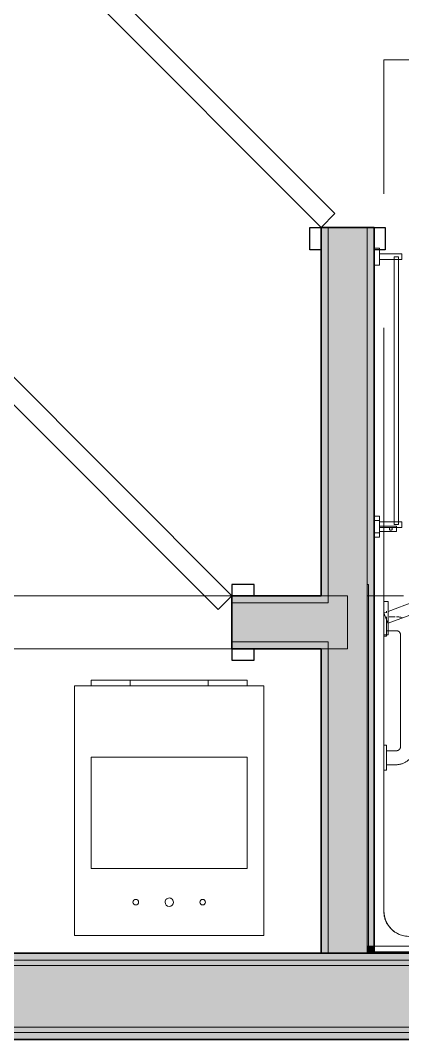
# Model space of a CAD drawing. Header units: inches. Extents: x 6 to 8416, y -388 to 6104.
# Drawn here: x 7094.8 to 7129.1, y 330.9 to 422.2 of the extents above; entities that cross this region are included whole.
import ezdxf

# ---------------------------------------------------------------- set-up
doc = ezdxf.new("R2010")
doc.units = ezdxf.units.IN
doc.header["$MEASUREMENT"] = 0
doc.linetypes.add('Dash 1_16_', pattern=[48, 24, -24])
doc.linetypes.add('Hidden 1_16_', pattern=[36, 24, -12])
for name, color, linetype, lineweight in [('A-DOOR', 31, 'Continuous', 18), ('A-DOOR-FRAM', 31, 'Continuous', 25), ('A-GENM', 13, 'Continuous', 18), ('A-ROOM', 32, 'Continuous', 13), ('A-WALL', 113, 'Continuous', 25), ('A-WALL-PATT', 111, 'Continuous', 35), ('I-WALL', 2, 'Continuous', 25), ('M-EQPM', 50, 'Continuous', 18), ('Q-SPCQ', 91, 'Continuous', 18)]:
    doc.layers.add(name, color=color, linetype=linetype, lineweight=lineweight)

# ---------------------------------------------------------------- blocks, each defined once
blk = doc.blocks.new('Unit-Single-Flush-ICC ADA-AM - 36_ x 84_-NR _U-BA _ BATH_-V125-LEVEL 3 - PLAN Copy 1 Copy 1')
at = {"layer": 'A-DOOR'}
for p, q in [((16.763, -1.138), (-8.693, -26.593)), ((16.763, -1.138), (18, -2.375)), ((18, -2.375), (-7.456, -27.831)), ((-8.693, -26.593), (-7.456, -27.831))]:
    blk.add_line(p, q, dxfattribs=at)
at = {"layer": 'A-DOOR', "lineweight": 9}
blk.add_arc((18, -2.375), 36, 180, 225, dxfattribs=at)
at = {"layer": 'A-DOOR-FRAM'}
for p, q in [((-20, 2.375), (-20, 3.375)), ((-20, 3.375), (-18, 3.375)), ((-18, 3.375), (-18, 2.375)), ((18, 2.375), (18, 3.375)), ((18, 3.375), (20, 3.375)), ((20, 3.375), (20, 2.375)), ((-18, 2.375), (-20, 2.375)), ((20, 2.375), (18, 2.375)), ((-20, -2.375), (-18, -2.375)), ((-20, -3.375), (-20, -2.375)), ((-18, -2.375), (-18, -3.375)), ((18, -2.375), (20, -2.375)), ((18, -3.375), (18, -2.375)), ((20, -2.375), (20, -3.375)), ((-18, -3.375), (-20, -3.375)), ((20, -3.375), (18, -3.375))]:
    blk.add_line(p, q, dxfattribs=at)
at = {"layer": 'A-DOOR-FRAM', "lineweight": 18}
for p, q in [((-20, 3.375), (-18, 3.375)), ((-20, 3.375), (-20, 2.375)), ((-18, 3.375), (-18, 2.375)), ((18, 3.375), (20, 3.375)), ((18, 3.375), (18, 2.375)), ((20, 3.375), (20, 2.375)), ((-18, 2.375), (-20, 2.375)), ((20, 2.375), (18, 2.375)), ((-20, -3.375), (-20, -2.375)), ((-20, -2.375), (-18, -2.375)), ((-18, -3.375), (-18, -2.375)), ((18, -3.375), (18, -2.375)), ((18, -2.375), (20, -2.375)), ((20, -3.375), (20, -2.375)), ((-18, -3.375), (-20, -3.375)), ((20, -3.375), (18, -3.375))]:
    blk.add_line(p, q, dxfattribs=at)
blk = doc.blocks.new('GM BA Shower-Unit-Tub-Prefab-ICC ADA-AM - ICC Type B_ Option A Forward_ 60_W x 32_D-2223642-LEVEL 3 - PLAN Copy 1 Copy 1')
at = {"layer": 'A-GENM'}
blk.add_line((59.375, -32), (60, -32), dxfattribs=at)
blk = doc.blocks.new('SE BA Towel Bar-AM - 2_-0_ W x 2 1_2_ D_ 48_ AFF-V503-LEVEL 3 - PLAN Copy 1 Copy 1')
at = {"layer": 'Q-SPCQ'}
for p, q in [((-12.75, 0), (-12.53, 0)), ((-12.75, 0), (-12, 0)), ((-12.53, 0), (-12, 0)), ((-12, 0), (-11.47, 0)), ((-12, 0), (-11.25, 0)), ((-11.47, 0), (-11.25, 0)), ((11.25, 0), (11.47, 0)), ((11.25, 0), (12, 0)), ((11.47, 0), (12, 0)), ((12, 0), (12.53, 0)), ((12, 0), (12.75, 0)), ((-12.75, 0), (-12.75, -0.5)), ((-12.398, -0.5), (-12.177, -0.5)), ((-12.25, -0.5), (-12.25, -2)), ((-12.25, -0.5), (-12.217, -0.5)), ((-12.25, -0.5), (-12.217, -0.5)), ((-12, -0.5), (-11.783, -0.5)), ((-12, -0.5), (-11.75, -0.5)), ((-12, -0.5), (-11.764, -0.5)), ((-12, -0.5), (-11.25, -0.5)), ((-11.75, -2.5), (-11.75, -0.5)), ((-11.25, -0.5), (-11.25, 0)), ((11.25, 0), (11.25, -0.5)), ((11.25, -0.5), (12, -0.5)), ((11.75, -0.5), (11.75, -2.5)), ((11.75, -0.5), (12, -0.5)), ((11.764, -0.5), (12, -0.5)), ((11.783, -0.5), (12, -0.5)), ((12, -0.5), (12.217, -0.5)), ((12, -0.5), (12.25, -0.5)), ((12, -0.5), (12.236, -0.5)), ((12, -0.5), (12.75, -0.5)), ((12.236, -0.5), (12.53, -0.5)), ((12.25, -2.5), (12.25, -0.5)), ((12.75, -0.5), (12.75, 0)), ((-12, -1.813), (-12, -2.188)), ((-12, -1.813), (-12, -1.819)), ((12, -1.813), (-12, -1.813)), ((-12, -1.819), (-12, -1.838)), ((12, -1.819), (12, -1.813)), ((12, -2.188), (12, -1.813)), ((12, -1.838), (12, -1.819)), ((-12.25, -2), (-12.25, -2.5)), ((-12, -2.5), (-12.25, -2.5)), ((-12, -2.5), (-12.217, -2.5)), ((-12, -1.838), (-12, -1.867)), ((-12, -1.867), (-12, -1.906)), ((-12, -1.906), (-12, -1.951)), ((-12, -1.951), (-12, -2)), ((-12, -2), (-12, -2.049)), ((-12, -2.049), (-12, -2.094)), ((-12, -2.094), (-12, -2.133)), ((-12, -2.133), (-12, -2.162)), ((-12, -2.162), (-12, -2.181)), ((-12, -2.181), (-12, -2.188)), ((-12, -2.188), (12, -2.188)), ((-11.783, -2.5), (-12, -2.5)), ((-11.75, -2.5), (-12, -2.5)), ((12, -2.5), (11.75, -2.5)), ((12, -2.5), (11.783, -2.5)), ((12, -1.867), (12, -1.838)), ((12, -1.906), (12, -1.867)), ((12, -1.951), (12, -1.906)), ((12, -2), (12, -1.951)), ((12, -2.049), (12, -2)), ((12, -2.094), (12, -2.049)), ((12, -2.133), (12, -2.094)), ((12, -2.162), (12, -2.133)), ((12, -2.181), (12, -2.162)), ((12, -2.188), (12, -2.181)), ((12.217, -2.5), (12, -2.5)), ((12.25, -2.5), (12, -2.5))]:
    blk.add_line(p, q, dxfattribs=at)
blk = doc.blocks.new('z Nested-Shower Surround-Tub-Prefab - Variable-V505-LEVEL 3 - PLAN Copy 1 Copy 1')
at = {"layer": 'A-GENM'}
for p, q in [((60, 0), (0, 0)), ((60, -0.625), (60, 0)), ((60, 0), (60, -0.625)), ((60, -32), (60, -0.625)), ((60, -0.625), (60, -32)), ((58.5, -29.25), (58.5, -3.75)), ((58.5, -3.75), (58.5, -29.25)), ((58.5, -29.25), (58.5, -3.75)), ((58.5, -30.75), (58.5, -29.25)), ((58.5, -29.25), (58.5, -30.75)), ((58.5, -30.75), (58.5, -29.25)), ((58.5, -32), (58.5, -30.75)), ((58.5, -30.75), (58.5, -32)), ((58.5, -32), (58.5, -30.75)), ((56.75, -32), (58.5, -32)), ((58.5, -32), (60, -32)), ((59.375, -32), (58.5, -32)), ((59.875, -32), (59.375, -32)), ((60, -32), (59.884, -32))]:
    blk.add_line(p, q, dxfattribs=at)
at = {"layer": 'A-GENM', "lineweight": 9}
for p, q in [((60, 0), (0, 0)), ((0.125, -0.125), (59.875, -0.125)), ((59.375, -0.125), (0.625, -0.125)), ((59.688, -0.125), (59.375, -0.125)), ((59.875, -0.125), (59.875, -0.625)), ((59.875, -0.625), (59.875, -0.313)), ((59.875, -0.625), (59.875, -33)), ((59.875, -32), (59.875, -0.625)), ((60, -0.625), (60, 0)), ((60, 0), (60, -0.625)), ((60, -33), (60, -0.625)), ((60, -0.625), (60, -32)), ((59.875, -33), (59.875, -32)), ((60, -32), (60, -33)), ((59.875, -33), (60, -33)), ((60, -33), (59.875, -33))]:
    blk.add_line(p, q, dxfattribs=at)
at = {"layer": 'A-GENM'}
for start, end in [(75, 90), (0, 90), (75, 90), (69.97132, 75), (69.97132, 75), (65.02868, 69.97132), (65.02868, 69.97132), (60, 65.02868), (60, 65.02868), (45, 60), (45, 60), (30, 45), (30, 45), (24.97132, 30), (24.97132, 30), (20.02868, 24.97132), (20.02868, 24.97132), (15, 20.02868), (15, 20.02868), (0, 15), (0, 15)]:
    blk.add_arc((56.25, -3.75), 2.25, start, end, dxfattribs=at)
blk = doc.blocks.new('z Nested-Shower Grab Bars - Variable-V506-LEVEL 3 - PLAN Copy 1 Copy 1')
at = {"layer": 'A-GENM', "linetype": 'Dash 1_16_', "lineweight": 9}
for p, q in [((56.75, -15.375), (55.875, -15.375)), ((57, -14.875), (56.75, -14.875)), ((56.75, -14.875), (56.75, -17.125)), ((56.75, -14.875), (56.75, -15.687)), ((56.75, -16.625), (56.75, -15.375)), ((56.75, -15.688), (56.75, -15.375)), ((57, -14.913), (57, -14.875)), ((57, -14.913), (57, -14.875)), ((57, -15.026), (57, -14.913)), ((57, -15.026), (57, -14.913)), ((57, -15.205), (57, -15.026)), ((57, -15.205), (57, -15.026)), ((57, -15.438), (57, -15.205)), ((57, -15.438), (57, -15.205)), ((57, -15.709), (57, -15.438)), ((57, -15.709), (57, -15.438)), ((56.75, -15.838), (56.75, -15.688)), ((56.75, -16), (56.75, -15.838)), ((56.75, -16.162), (56.75, -16)), ((56.75, -16.313), (56.75, -16.162)), ((56.75, -16.313), (56.75, -17.125)), ((56.75, -16.625), (56.75, -16.313)), ((57, -16), (57, -15.709)), ((57, -16), (57, -15.709)), ((57, -16.291), (57, -16)), ((57, -16.291), (57, -16)), ((57, -16.563), (57, -16.291)), ((57, -16.563), (57, -16.291)), ((55.5, -27), (55.5, -17)), ((55.875, -16.625), (56.75, -16.625)), ((56.75, -17.125), (57, -17.125)), ((57, -16.795), (57, -16.563)), ((57, -16.795), (57, -16.563)), ((57, -16.974), (57, -16.795)), ((57, -16.974), (57, -16.795)), ((57, -17.087), (57, -16.974)), ((57, -17.087), (57, -16.974)), ((57, -17.125), (57, -17.087)), ((57, -17.125), (57, -17.087)), ((56.75, -27.375), (55.875, -27.375)), ((57, -26.875), (56.75, -26.875)), ((56.75, -26.875), (56.75, -27.709)), ((56.75, -26.875), (56.75, -27.687)), ((56.75, -27.688), (56.75, -27.375)), ((56.75, -27.688), (56.75, -27.375)), ((57, -26.913), (57, -26.875)), ((57, -26.913), (57, -26.875)), ((57, -27.026), (57, -26.913)), ((57, -27.026), (57, -26.913)), ((57, -27.205), (57, -27.026)), ((57, -27.205), (57, -27.026)), ((57, -27.438), (57, -27.205)), ((57, -27.438), (57, -27.205)), ((56.75, -27.838), (56.75, -27.688)), ((56.75, -27.838), (56.75, -27.688)), ((56.75, -28), (56.75, -27.838)), ((56.75, -28), (56.75, -27.838)), ((56.75, -28.162), (56.75, -28)), ((56.75, -28.162), (56.75, -28)), ((56.75, -28.313), (56.75, -28.162)), ((56.75, -28.541), (56.75, -28.162)), ((57, -27.709), (57, -27.438)), ((57, -27.709), (57, -27.438)), ((57, -28), (57, -27.749)), ((57, -28), (57, -27.749)), ((57, -28.503), (57, -28.113)), ((57, -28.503), (57, -28.113)), ((55.286, -28.515), (55.347, -28.537)), ((55.347, -28.537), (55.409, -28.557)), ((55.409, -28.557), (55.472, -28.574)), ((55.472, -28.574), (55.535, -28.589)), ((55.535, -28.589), (55.599, -28.601)), ((55.599, -28.601), (55.663, -28.611)), ((55.663, -28.611), (55.728, -28.618)), ((55.728, -28.618), (55.792, -28.623)), ((55.792, -28.623), (55.857, -28.625)), ((55.857, -28.625), (55.875, -28.625)), ((55.998, -28.625), (56.516, -28.625)), ((56.75, -28.541), (56.75, -28.313)), ((56.75, -28.604), (56.75, -28.541)), ((56.75, -28.604), (56.75, -28.541)), ((56.75, -28.625), (56.75, -28.604)), ((56.75, -28.625), (56.75, -28.604)), ((56.75, -28.974), (56.75, -29.087)), ((56.75, -28.974), (56.75, -29.087)), ((56.75, -29.087), (56.75, -29.125)), ((56.75, -29.087), (56.75, -29.125)), ((57, -28.795), (57, -28.563)), ((57, -28.795), (57, -28.563)), ((57, -29.125), (57, -28.974)), ((57, -29.125), (57, -28.974))]:
    blk.add_line(p, q, dxfattribs=at)
at = {"layer": 'A-GENM', "linetype": 'Dash 1_16_', "lineweight": 9, "flags": 128}
for points in [[(55.875, -15.375), (55.81, -15.376), (55.745, -15.38), (55.68, -15.387), (55.616, -15.396), (55.552, -15.407), (55.489, -15.422), (55.426, -15.438), (55.364, -15.457), (55.303, -15.479), (55.242, -15.503), (55.183, -15.53), (55.125, -15.559), (55.068, -15.59), (55.012, -15.623), (54.957, -15.659), (54.905, -15.697), (54.853, -15.736), (54.803, -15.778), (54.756, -15.822), (54.709, -15.868), (54.665, -15.915), (54.623, -15.965), (54.582, -16.016), (54.544, -16.068), (54.508, -16.122), (54.474, -16.177), (54.442, -16.234), (54.412, -16.292), (54.385, -16.351), (54.36, -16.411), (54.338, -16.472), (54.318, -16.534), (54.301, -16.597), (54.286, -16.66), (54.274, -16.724), (54.264, -16.788), (54.257, -16.853), (54.252, -16.917), (54.25, -16.982), (54.25, -17)], [(55.5, -17), (55.5, -16.985), (55.501, -16.97), (55.503, -16.955), (55.505, -16.94), (55.507, -16.925), (55.511, -16.911), (55.515, -16.896), (55.519, -16.882), (55.524, -16.868), (55.53, -16.854), (55.536, -16.84), (55.542, -16.827), (55.55, -16.814), (55.557, -16.801), (55.565, -16.788), (55.574, -16.776), (55.583, -16.764), (55.593, -16.753), (55.603, -16.742), (55.614, -16.731), (55.625, -16.721), (55.636, -16.711), (55.648, -16.702), (55.66, -16.693), (55.672, -16.684), (55.685, -16.677), (55.698, -16.669), (55.712, -16.662), (55.725, -16.656), (55.739, -16.65), (55.753, -16.645), (55.767, -16.641), (55.782, -16.637), (55.797, -16.633), (55.811, -16.63), (55.826, -16.628), (55.841, -16.627), (55.856, -16.625), (55.871, -16.625), (55.875, -16.625)], [(55.875, -27.375), (55.86, -27.375), (55.845, -27.374), (55.83, -27.372), (55.815, -27.37), (55.8, -27.368), (55.786, -27.364), (55.771, -27.36), (55.757, -27.356), (55.743, -27.351), (55.729, -27.345), (55.715, -27.339), (55.702, -27.333), (55.689, -27.325), (55.676, -27.318), (55.663, -27.31), (55.651, -27.301), (55.639, -27.292), (55.628, -27.282), (55.617, -27.272), (55.606, -27.261), (55.596, -27.25), (55.586, -27.239), (55.577, -27.227), (55.568, -27.215), (55.559, -27.203), (55.552, -27.19), (55.544, -27.177), (55.537, -27.163), (55.531, -27.15), (55.525, -27.136), (55.52, -27.122), (55.516, -27.108), (55.512, -27.093), (55.508, -27.078), (55.505, -27.064), (55.503, -27.049), (55.502, -27.034), (55.5, -27.019), (55.5, -27.004), (55.5, -27)]]:
    blk.add_lwpolyline(points, dxfattribs=at)
blk = doc.blocks.new('z Nested-Clearance-Shower-AM - Tub_Shower - ICC Type B - Option A_ Forward-V507-LEVEL 3 - PLAN Copy 1 Copy 1')
at = {"layer": 'A-GENM', "linetype": 'Hidden 1_16_', "lineweight": 9}
for p, q in [((0, -48), (0, 0)), ((0, 0), (30, 0)), ((30, 0), (30, -48)), ((15, -37.75), (11.25, -41.5)), ((11.25, -41.5), (15, -37.75)), ((18.75, -41.5), (15, -37.75)), ((15, -37.75), (16, -38.75)), ((16, -38.75), (16.403, -39.153)), ((16.439, -39.189), (18.75, -41.5)), ((11.25, -41.5), (12.664, -42.914)), ((12.664, -42.914), (11.25, -41.5)), ((12.664, -42.914), (14, -41.578)), ((14, -41.578), (13.414, -42.164)), ((14, -41.578), (14, -47)), ((14, -42.75), (14, -41.578)), ((16, -47), (16, -41.578)), ((16, -41.578), (17.336, -42.914)), ((17.336, -42.914), (16, -41.578)), ((16, -41.578), (16, -47)), ((17.336, -42.914), (18.75, -41.5)), ((18.75, -41.5), (18.086, -42.164)), ((13.414, -42.164), (12.664, -42.914)), ((14, -47), (14, -42.75)), ((17.75, -42.5), (17.336, -42.914)), ((18.086, -42.164), (17.75, -42.5)), ((14, -47), (16, -47)), ((15.75, -47), (14, -47)), ((16, -47), (15.75, -47)), ((30, -48), (0, -48))]:
    blk.add_line(p, q, dxfattribs=at)
blk = doc.blocks.new('SE BA Shower Curtain Rod-AM - 1_ Dia__ 76_ AFF-V387-LEVEL 3 - PLAN Copy 1 Copy 1')
at = {"layer": 'Q-SPCQ'}
for p, q in [((57, 1.5), (56.625, 1.5)), ((56.625, 1.5), (56.625, -1.5)), ((56.625, 1.5), (56.625, 0.75)), ((57, 0.75), (57, 1.5)), ((57, -1.5), (57, 1.5)), ((56.625, 0.75), (56.625, 0.391)), ((56.634, 0.449), (56.627, 0.464)), ((56.634, 0.449), (56.627, 0.464)), ((56.652, 0.402), (56.634, 0.449)), ((56.652, 0.402), (56.634, 0.449)), ((56.682, 0.328), (56.652, 0.402)), ((56.72, 0.232), (56.652, 0.402)), ((56.72, 0.232), (56.682, 0.328)), ((56.905, -0.232), (56.72, 0.232)), ((56.765, 0.12), (56.72, 0.232)), ((56.812, 0), (56.765, 0.12)), ((57, 0.388), (57, 0.75)), ((57, 0), (57, 0.388)), ((57, -0.388), (57, 0)), ((56.625, -0.75), (56.625, -1.5)), ((56.786, -0.544), (56.998, -0.464)), ((56.86, -0.12), (56.812, 0)), ((56.905, -0.232), (56.86, -0.12)), ((56.943, -0.328), (56.905, -0.232)), ((56.973, -0.402), (56.905, -0.232)), ((56.973, -0.402), (56.943, -0.328)), ((56.991, -0.449), (56.973, -0.402)), ((56.991, -0.449), (56.973, -0.402)), ((56.998, -0.464), (56.991, -0.449)), ((56.998, -0.464), (56.991, -0.449)), ((57, -0.75), (57, -0.388)), ((57, -1.5), (57, -0.75)), ((56.625, -1.5), (57, -1.5))]:
    blk.add_line(p, q, dxfattribs=at)
at = {"layer": 'Q-SPCQ', "flags": 128}
for points in [[(56.625, 0.464), (53.782, -0.604), (50.896, -1.558), (47.974, -2.395), (45.022, -3.115), (42.042, -3.716), (39.041, -4.198), (36.024, -4.56), (32.994, -4.8), (29.957, -4.919), (26.917, -4.916), (23.881, -4.792), (20.851, -4.547), (17.834, -4.181), (14.834, -3.694), (11.856, -3.088), (8.904, -2.363), (5.984, -1.52), (3.099, -0.562), (0.375, 0.464)], [(0.375, -0.604), (2.885, -1.547), (5.809, -2.513), (8.769, -3.362), (11.761, -4.091), (14.779, -4.7), (17.82, -5.189), (20.877, -5.555), (23.947, -5.798), (27.024, -5.919), (30.103, -5.916), (33.18, -5.791), (36.25, -5.542), (39.306, -5.171), (42.346, -4.678), (45.364, -4.063), (48.354, -3.329), (51.313, -2.475), (54.235, -1.504), (56.625, -0.605)]]:
    blk.add_lwpolyline(points, dxfattribs=at)
blk = doc.blocks.new('z Nested-Shower Extra Gyp Layer - Variable-2223652-LEVEL 3 - PLAN Copy 1 Copy 1')
at = {"layer": 'A-GENM', "lineweight": 9}
for p, q in [((60, 0), (0, 0)), ((0, 0), (60, 0)), ((60, -0.625), (0, -0.625)), ((0, -0.625), (60, -0.625)), ((60, -0.625), (60, 0)), ((60, 0), (60, -0.625))]:
    blk.add_line(p, q, dxfattribs=at)
blk = doc.blocks.new('SE BA Robe Hook-AM - Robe Hook-V135-LEVEL 3 - PLAN Copy 1 Copy 1')
at = {"layer": 'Q-SPCQ'}
for p, q in [((-0.75, 0), (-0.75, -0.5)), ((-0.75, 0), (0, 0)), ((0, 0), (0.75, 0)), ((0.75, -0.5), (0.75, 0)), ((-0.75, -0.5), (0, -0.5)), ((-0.25, -0.5), (-0.25, -2)), ((-0.25, -0.5), (0, -0.5)), ((-0.236, -0.5), (0, -0.5)), ((-0.217, -0.5), (0, -0.5)), ((0, -0.5), (0.217, -0.5)), ((0, -0.5), (0.25, -0.5)), ((0, -0.5), (0.236, -0.5)), ((0, -0.5), (0.75, -0.5)), ((0.25, -2), (0.25, -0.5)), ((0, -2), (-0.25, -2)), ((0, -2), (-0.217, -2)), ((0.217, -2), (0, -2)), ((0.25, -2), (0, -2))]:
    blk.add_line(p, q, dxfattribs=at)
for start, end in [(360, 180), (165, 180), (180, 360), (180, 195), (150, 165), (195, 210), (120, 150), (210, 225), (225, 255), (105, 120), (90, 105), (255, 270), (75, 90), (270, 285), (60, 75), (285, 300), (45, 60), (300, 315), (30, 45), (315, 330), (15, 30), (330, 345), (0, 15), (345, 0)]:
    blk.add_arc((0, -1.5), 0.125, start, end, dxfattribs=at)
blk = doc.blocks.new('Unit-Double-Flush-ICC ADA-AM - 64_ x 84_-NR _U-M2 _ UNIT MAINTENCE_-12028235-LEVEL 3 - PLAN Copy 1 Copy 1')
at = {"layer": 'A-DOOR'}
for p, q in [((32, 2.375), (9.373, 25.002)), ((30.763, 1.138), (8.135, 23.765)), ((30.763, 1.138), (32, 2.375))]:
    blk.add_line(p, q, dxfattribs=at)
at = {"layer": 'A-DOOR-FRAM'}
for p, q in [((34, 3.375), (32, 3.375)), ((32, 3.375), (32, 2.375)), ((34, 2.375), (34, 3.375)), ((32, 2.375), (34, 2.375)), ((34, -2.375), (32, -2.375)), ((32, -2.375), (32, -3.375)), ((34, -3.375), (34, -2.375)), ((32, -3.375), (34, -3.375))]:
    blk.add_line(p, q, dxfattribs=at)
at = {"layer": 'A-DOOR-FRAM', "lineweight": 18}
for p, q in [((34, 3.375), (32, 3.375)), ((32, 3.375), (32, 2.375)), ((34, 3.375), (34, 2.375)), ((32, 2.375), (34, 2.375)), ((32, -3.375), (32, -2.375)), ((34, -2.375), (32, -2.375)), ((34, -3.375), (34, -2.375)), ((32, -3.375), (34, -3.375))]:
    blk.add_line(p, q, dxfattribs=at)
blk = doc.blocks.new('ME Fan Coil Unit - Vertical - Stack-IL - 300 CFM-V661-LEVEL 3 - PLAN Copy 1 Copy 1')
at = {"layer": 'A-GENM'}
for p, q in [((1.5, -0.5), (5, -0.5)), ((1.5, -0.5), (5, -0.5)), ((1.5, -0.5), (5, -0.5)), ((1.5, -0.5), (5, -0.5)), ((1.5, -0.5), (5, -0.5)), ((1.5, -0.5), (5, -0.5)), ((1.5, -0.5), (5, -0.5)), ((1.5, -0.5), (5, -0.5)), ((1.5, -0.5), (5, -0.5)), ((1.5, -0.5), (5, -0.5)), ((1.5, -0.5), (5, -0.5)), ((1.5, -0.5), (5, -0.5)), ((1.5, -0.5), (5, -0.5)), ((1.5, -0.5), (5, -0.5)), ((1.5, -0.5), (5, -0.5)), ((1.5, -0.5), (5, -0.5)), ((1.5, -0.5), (5, -0.5)), ((1.5, -0.5), (5, -0.5)), ((1.5, -0.5), (5, -0.5)), ((1.5, -0.5), (5, -0.5)), ((1.5, -0.5), (5, -0.5)), ((1.5, -0.5), (5, -0.5)), ((1.5, -0.5), (5, -0.5)), ((5, -0.5), (12, -0.5)), ((5, -0.5), (12, -0.5)), ((5, -0.5), (12, -0.5)), ((5, -0.5), (12, -0.5)), ((5, -0.5), (12, -0.5)), ((5, -0.5), (12, -0.5)), ((5, -0.5), (12, -0.5)), ((5, -0.5), (12, -0.5)), ((5, -0.5), (12, -0.5)), ((5, -0.5), (12, -0.5)), ((5, -0.5), (12, -0.5)), ((5, -0.5), (12, -0.5)), ((5, -0.5), (12, -0.5)), ((5, -0.5), (12, -0.5)), ((5, -0.5), (12, -0.5)), ((5, -0.5), (12, -0.5)), ((5, -0.5), (12, -0.5)), ((5, -0.5), (12, -0.5)), ((5, -0.5), (12, -0.5)), ((5, -0.5), (12, -0.5)), ((5, -0.5), (12, -0.5)), ((5, -0.5), (12, -0.5)), ((5, -0.5), (12, -0.5)), ((12, -0.5), (15.5, -0.5)), ((12, -0.5), (15.5, -0.5)), ((12, -0.5), (15.5, -0.5)), ((12, -0.5), (15.5, -0.5)), ((12, -0.5), (15.5, -0.5)), ((12, -0.5), (15.5, -0.5)), ((12, -0.5), (15.5, -0.5)), ((12, -0.5), (15.5, -0.5)), ((12, -0.5), (15.5, -0.5)), ((12, -0.5), (15.5, -0.5)), ((12, -0.5), (15.5, -0.5)), ((12, -0.5), (15.5, -0.5)), ((12, -0.5), (15.5, -0.5)), ((12, -0.5), (15.5, -0.5)), ((12, -0.5), (15.5, -0.5)), ((12, -0.5), (15.5, -0.5)), ((12, -0.5), (15.5, -0.5)), ((12, -0.5), (15.5, -0.5)), ((12, -0.5), (15.5, -0.5)), ((12, -0.5), (15.5, -0.5)), ((12, -0.5), (15.5, -0.5)), ((12, -0.5), (15.5, -0.5)), ((12, -0.5), (15.5, -0.5))]:
    blk.add_line(p, q, dxfattribs=at)
at = {"layer": 'M-EQPM'}
for p, q in [((17, 22.375), (0, 22.375)), ((0, 22.375), (0, 0)), ((0, 0), (0, 22.375)), ((0, 22.375), (17, 22.375)), ((17, 0), (17, 22.375)), ((17, 22.375), (17, 0)), ((1.5, 16.375), (15.5, 16.375)), ((1.5, 6.375), (1.5, 16.375)), ((15.5, 16.375), (1.5, 16.375)), ((1.5, 16.375), (1.5, 6.375)), ((15.5, 16.375), (15.5, 6.375)), ((15.5, 6.375), (15.5, 16.375)), ((15.5, 6.375), (1.5, 6.375)), ((1.5, 6.375), (15.5, 6.375)), ((0, 0), (17, 0)), ((1.5, 0), (0, 0)), ((5, 0), (1.5, 0)), ((1.5, 0), (15.5, 0)), ((15.5, 0), (1.5, 0)), ((5, 0), (1.5, 0)), ((1.5, 0), (5, 0)), ((1.5, 0), (1.5, -0.5)), ((1.5, 0), (1.5, -0.5)), ((1.5, 0), (1.5, -0.5)), ((1.5, 0), (1.5, -0.5)), ((15.5, -0.5), (1.5, -0.5)), ((1.5, -0.5), (15.5, -0.5)), ((5, -0.5), (1.5, -0.5)), ((1.5, -0.5), (5, -0.5)), ((12, 0), (5, 0)), ((5, 0), (12, 0)), ((12, 0), (5, 0)), ((12, 0), (5, 0)), ((5, 0), (12, 0)), ((5, 0), (5, -0.5)), ((5, 0), (5, -0.5)), ((12, -0.5), (5, -0.5)), ((5, -0.5), (12, -0.5)), ((12, -0.5), (5, -0.5)), ((5, -0.5), (12, -0.5)), ((15.5, 0), (12, 0)), ((15.5, 0), (12, 0)), ((12, 0), (15.5, 0)), ((12, -0.5), (12, 0)), ((12, 0), (12, -0.5)), ((15.5, -0.5), (12, -0.5)), ((12, -0.5), (15.5, -0.5)), ((17, 0), (15.5, 0)), ((15.5, -0.5), (15.5, 0)), ((15.5, 0), (15.5, -0.5)), ((15.5, -0.5), (15.5, 0)), ((15.5, 0), (15.5, -0.5))]:
    blk.add_line(p, q, dxfattribs=at)
for centre, radius, start, end in [((5.5, 19.375), 0.25, 0, 180), ((5.5, 19.375), 0.25, 0, 180), ((5.5, 19.375), 0.25, 180, 360), ((5.5, 19.375), 0.25, 180, 360), ((8.5, 19.375), 0.375, 0, 180), ((8.5, 19.375), 0.375, 0, 180), ((8.5, 19.375), 0.375, 180, 240), ((8.5, 19.375), 0.375, 180, 240), ((8.5, 19.375), 0.375, 255, 360), ((8.5, 19.375), 0.375, 255, 360), ((11.5, 19.375), 0.25, 0, 180), ((11.5, 19.375), 0.25, 0, 180), ((11.5, 19.375), 0.25, 180, 360), ((11.5, 19.375), 0.25, 180, 360), ((8.5, 19.375), 0.375, 240, 255), ((8.5, 19.375), 0.375, 240, 255)]:
    blk.add_arc(centre, radius, start, end, dxfattribs=at)

msp = doc.modelspace()

# ---------------------------------------------------------------- hatches: boundary and pattern name
at = {"layer": 'A-WALL-PATT', "transparency": 33554560}
h = msp.add_hatch(color=10, dxfattribs=at)
h.paths.add_polyline_path([(7122.41533733, 338.68577679), (7122.41533733, 366.56077679), (7121.79033733, 366.56077679), (7121.79033733, 338.68577679)])
h.paths.add_polyline_path([(7121.79033733, 370.06077679), (7122.41533733, 370.06077679), (7122.41533733, 403.68577679), (7121.79033733, 403.68577679), (7121.79033733, 370.47506081)])
h.paths.add_polyline_path([(7121.79033733, 439.68577679), (7122.41533733, 439.68577679), (7122.41533733, 476.56077679), (7121.79033733, 476.56077679), (7121.79033733, 449.20206081)])
at = {"layer": 'A-WALL-PATT', "lineweight": 25, "transparency": 33554560}
h = msp.add_hatch(color=10, dxfattribs=at)
h.paths.add_polyline_path([(7125.92134695, 339.31077679), (7126.54033733, 339.31077679), (7126.54033733, 403.68577679), (7125.91533733, 403.68577679), (7125.91533733, 339.31077679)])
h.paths.add_polyline_path([(7125.91533733, 439.68577679), (7126.54033733, 439.68577679), (7126.54033733, 444.31077679), (7125.91533733, 444.31077679)])
h.paths.add_polyline_path([(7125.91533733, 447.81077679), (7126.54033733, 447.81077679), (7126.54033733, 472.43577679), (7125.91533733, 472.43577679), (7125.91533733, 449.20206081)])
h = msp.add_hatch(color=10, dxfattribs=at)
h.paths.add_polyline_path([(7113.79033733, 370.06077679), (7121.79033733, 370.06077679), (7121.79033733, 370.68577679), (7113.79033733, 370.68577679), (7113.79033733, 370.47506081)])
h.paths.add_polyline_path([(7041.54033733, 370.06077679), (7049.79033733, 370.06077679), (7049.79033733, 370.68577679), (7040.91533733, 370.68577679), (7040.91533733, 370.06077679)])
at = {"layer": 'A-WALL-PATT', "transparency": 33554560}
h = msp.add_hatch(color=10, dxfattribs=at)
h.paths.add_polyline_path([(7121.79033733, 365.93577679), (7121.79033733, 366.56077679), (7113.79033733, 366.56077679), (7113.79033733, 365.93577679)])
h.paths.add_polyline_path([(7049.79033733, 365.93577679), (7049.79033733, 366.56077679), (7041.54033733, 366.56077679), (7041.67553685, 365.93577679)])
at = {"layer": 'A-WALL-PATT', "lineweight": 25, "transparency": 33554560}
msp.add_hatch(color=10, dxfattribs=at).paths.add_polyline_path([(7125.91533733, 338.68577679), (7126.54033733, 338.68577679), (7126.54033733, 339.31077679), (7125.91533733, 339.31077679)])
at = {"layer": 'A-WALL-PATT', "lineweight": 25}
h = msp.add_hatch(color=10, dxfattribs=at)
h.paths.add_polyline_path([(7185.91533733, 338.06077679), (7191.16533733, 338.06077679), (7191.16533733, 338.68577679), (6780.66533733, 338.68577679), (6780.66533733, 338.06077679), (7176.64553685, 338.06077679)])
h.paths.add_polyline_path([(6744.66533733, 338.06077679), (6744.66533733, 338.68577679), (6619.66533733, 338.68577679), (6619.66533733, 338.06077679), (6704.25053685, 338.06077679)])
at = {"layer": 'A-WALL-PATT'}
h = msp.add_hatch(color=10, dxfattribs=at)
h.paths.add_polyline_path([(7176.64553685, 337.56077679), (7191.16533733, 337.56077679), (7191.16533733, 338.06077679), (6780.66533733, 338.06077679), (6780.66533733, 337.56077679), (7159.77428685, 337.56077679)])
h.paths.add_polyline_path([(6704.25053685, 337.56077679), (6744.66533733, 337.56077679), (6744.66533733, 338.06077679), (6619.66533733, 338.06077679), (6619.66533733, 337.56077679), (6636.76553685, 337.56077679)])
h = msp.add_hatch(color=10, dxfattribs=at)
h.paths.add_polyline_path([(7191.16533733, 330.93577679), (7191.16533733, 331.56077679), (6780.66533733, 331.56077679), (6780.66533733, 330.93577679), (7176.64553685, 330.93577679)])
h.paths.add_polyline_path([(6744.66533733, 330.93577679), (6744.66533733, 331.56077679), (6619.66533733, 331.56077679), (6619.66533733, 330.93577679), (6704.25053685, 330.93577679)])
at = {"layer": 'I-WALL', "transparency": 33554560}
h = msp.add_hatch(color=10, dxfattribs=at)
h.paths.add_polyline_path([(7122.41533733, 338.68577679), (7125.91533733, 338.68577679), (7125.91533733, 403.68577679), (7122.41533733, 403.68577679), (7122.41533733, 339.31077679)])
h.paths.add_polyline_path([(7125.91533733, 439.68577679), (7125.91533733, 473.06077679), (7122.41533733, 473.06077679), (7122.41533733, 439.68577679)])
h = msp.add_hatch(color=10, dxfattribs=at)
h.paths.add_polyline_path([(7041.54033733, 366.56077679), (7049.79033733, 366.56077679), (7049.79033733, 370.06077679), (7040.91533733, 370.06077679), (7040.91533733, 366.56077679)])
h.paths.add_polyline_path([(7122.41533733, 366.56077679), (7122.41533733, 370.06077679), (7113.79033733, 370.06077679), (7113.79033733, 366.56077679), (7121.79033733, 366.56077679)])
at = {"layer": 'I-WALL'}
h = msp.add_hatch(color=10, dxfattribs=at)
h.paths.add_polyline_path([(7176.64553685, 332.06077679), (7191.16533733, 332.06077679), (7191.16533733, 337.56077679), (6780.66533733, 337.56077679), (6780.66533733, 332.06077679), (7159.77428685, 332.06077679)])
h.paths.add_polyline_path([(6744.66533733, 332.06077679), (6744.66533733, 337.56077679), (6619.66533733, 337.56077679), (6619.66533733, 332.06077679), (6704.25053685, 332.06077679)])
h = msp.add_hatch(color=10, dxfattribs=at)
h.paths.add_polyline_path([(7142.90303685, 331.56077679), (7191.16533733, 331.56077679), (7191.16533733, 332.06077679), (6780.66533733, 332.06077679), (6780.66533733, 331.56077679), (7109.16053685, 331.56077679)])
h.paths.add_polyline_path([(6744.66533733, 331.56077679), (6744.66533733, 332.06077679), (6619.66533733, 332.06077679), (6619.66533733, 331.56077679), (6704.25053685, 331.56077679)])

# ---------------------------------------------------------------- linework, layer by layer
at = {"layer": 'A-ROOM', "lineweight": 9, "flags": 128}
for points in [[(6619.66533733, 338.18577679), (6619.66533733, 338.68577679), (7191.16533733, 338.68577679), (7191.16533733, 394.43577679), (7191.16533733, 398.43577679), (7191.16533733, 398.49858278), (7191.16533733, 483.81077679), (7191.16533733, 485.99858278), (7191.16533733, 532.68577679), (7191.16533733, 623.31077679), (6548.91533733, 623.31077679), (6548.91533733, 495.43577679), (6551.41533733, 495.43577679), (6551.41533733, 468.18577679), (6551.41533733, 411.49858278), (6551.41533733, 406.62297079), (6551.41533733, 338.18577679)], [(7124.16533733, 370.68577679), (7124.16533733, 365.93577679), (7039.16533733, 365.93577679), (7039.16533733, 370.68577679)]]:
    msp.add_lwpolyline(points, close=True, dxfattribs=at)
msp.add_lwpolyline([(7344.04033733, 529.68577679), (7290.66533733, 529.68577679), (7290.66533733, 483.81077679), (7290.66533733, 481.18577679), (7290.66533733, 481.12297079), (7290.66533733, 398.49858278), (7290.66533733, 398.43577679), (7290.66533733, 394.43577679), (7290.66533733, 330.93577679), (7195.16533733, 330.93577679), (7191.16533733, 330.93577679), (7191.10253134, 330.93577679), (6619.66533733, 330.93577679), (6550.56433733, 330.93577679), (6538.51633733, 330.93577679), (6439.22814332, 330.93577679), (6432.35253134, 330.93577679), (6388.72814332, 330.93577679), (6383.91533733, 330.93577679), (6383.85253134, 330.93577679), (6038.91533733, 330.93577679)], dxfattribs=at)
at = {"layer": 'A-WALL', "lineweight": 9}
for p, q in [((7122.41533733, 403.68577679), (7122.41533733, 370.06077679)), ((7125.91533733, 403.68577679), (7125.91533733, 338.68577679)), ((7113.79033733, 370.06077679), (7122.41533733, 370.06077679)), ((7113.79033733, 366.56077679), (7122.41533733, 366.56077679)), ((7122.41533733, 366.56077679), (7122.41533733, 338.68577679)), ((6780.66533733, 338.06077679), (7191.16533733, 338.06077679)), ((6780.66533733, 337.56077679), (7191.16533733, 337.56077679)), ((6780.66533733, 332.06077679), (7191.16533733, 332.06077679)), ((6780.66533733, 331.56077679), (7191.16533733, 331.56077679))]:
    msp.add_line(p, q, dxfattribs=at)
at = {"layer": 'I-WALL', "lineweight": 35}
for p, q in [((7126.54033733, 403.68577679), (7121.79033733, 403.68577679)), ((7121.79033733, 403.68577679), (7121.79033733, 370.68577679)), ((7126.54033733, 338.68577679), (7126.54033733, 403.68577679)), ((7121.79033733, 370.68577679), (7113.79033733, 370.68577679)), ((7113.79033733, 370.68577679), (7113.79033733, 365.93577679)), ((7113.79033733, 365.93577679), (7121.79033733, 365.93577679)), ((7121.79033733, 365.93577679), (7121.79033733, 338.68577679)), ((7191.16533733, 338.68577679), (6780.66533733, 338.68577679)), ((6780.66533733, 330.93577679), (7290.66533733, 330.93577679))]:
    msp.add_line(p, q, dxfattribs=at)

# ---------------------------------------------------------------- block references
at = {"layer": 'A-DOOR', "rotation": 270.0000000000011}
msp.add_blockref('Unit-Single-Flush-ICC ADA-AM - 36_ x 84_-NR _U-BA _ BATH_-V125-LEVEL 3 - PLAN Copy 1 Copy 1', (7124.16533733, 421.68577679), dxfattribs=at)
at = {"layer": 'A-DOOR'}
msp.add_blockref('Unit-Double-Flush-ICC ADA-AM - 64_ x 84_-NR _U-M2 _ UNIT MAINTENCE_-12028235-LEVEL 3 - PLAN Copy 1 Copy 1', (7081.79033733, 368.31077679), dxfattribs=at)
at = {"layer": 'A-GENM', "linetype": 'Hidden 1_16_', "lineweight": 9, "rotation": 180}
msp.add_blockref('z Nested-Clearance-Shower-AM - Tub_Shower - ICC Type B - Option A_ Forward-V507-LEVEL 3 - PLAN Copy 1 Copy 1', (7157.41533733, 370.68577679), dxfattribs=at)
at = {"layer": 'A-GENM', "lineweight": 9, "rotation": 180}
msp.add_blockref('z Nested-Shower Surround-Tub-Prefab - Variable-V505-LEVEL 3 - PLAN Copy 1 Copy 1', (7185.91533733, 338.68577679), dxfattribs=at)
at = {"layer": 'A-GENM', "rotation": 180}
for name in ['GM BA Shower-Unit-Tub-Prefab-ICC ADA-AM - ICC Type B_ Option A Forward_ 60_W x 32_D-2223642-LEVEL 3 - PLAN Copy 1 Copy 1', 'z Nested-Shower Extra Gyp Layer - Variable-2223652-LEVEL 3 - PLAN Copy 1 Copy 1']:
    msp.add_blockref(name, (7185.91533733, 338.68577679), dxfattribs=at)
at = {"layer": 'A-GENM', "linetype": 'Dash 1_16_', "lineweight": 9, "rotation": 180}
msp.add_blockref('z Nested-Shower Grab Bars - Variable-V506-LEVEL 3 - PLAN Copy 1 Copy 1', (7184.41533733, 340.18577679), dxfattribs=at)
at = {"layer": 'M-EQPM', "rotation": 180}
msp.add_blockref('ME Fan Coil Unit - Vertical - Stack-IL - 300 CFM-V661-LEVEL 3 - PLAN Copy 1 Copy 1', (7116.66533733, 362.62327679), dxfattribs=at)
at = {"layer": 'Q-SPCQ'}
for name, p, rotation in [('SE BA Towel Bar-AM - 2_-0_ W x 2 1_2_ D_ 48_ AFF-V503-LEVEL 3 - PLAN Copy 1 Copy 1', (7126.54033733, 389.06332972), 90.0000000000011), ('SE BA Robe Hook-AM - Robe Hook-V135-LEVEL 3 - PLAN Copy 1 Copy 1', (7126.54033733, 376.68577679), 90.0000000000011), ('SE BA Shower Curtain Rod-AM - 1_ Dia__ 76_ AFF-V387-LEVEL 3 - PLAN Copy 1 Copy 1', (7184.41533733, 368.68577679), 180)]:
    msp.add_blockref(name, p, dxfattribs=dict(at, rotation=rotation))

doc.saveas('drawing.dxf')
